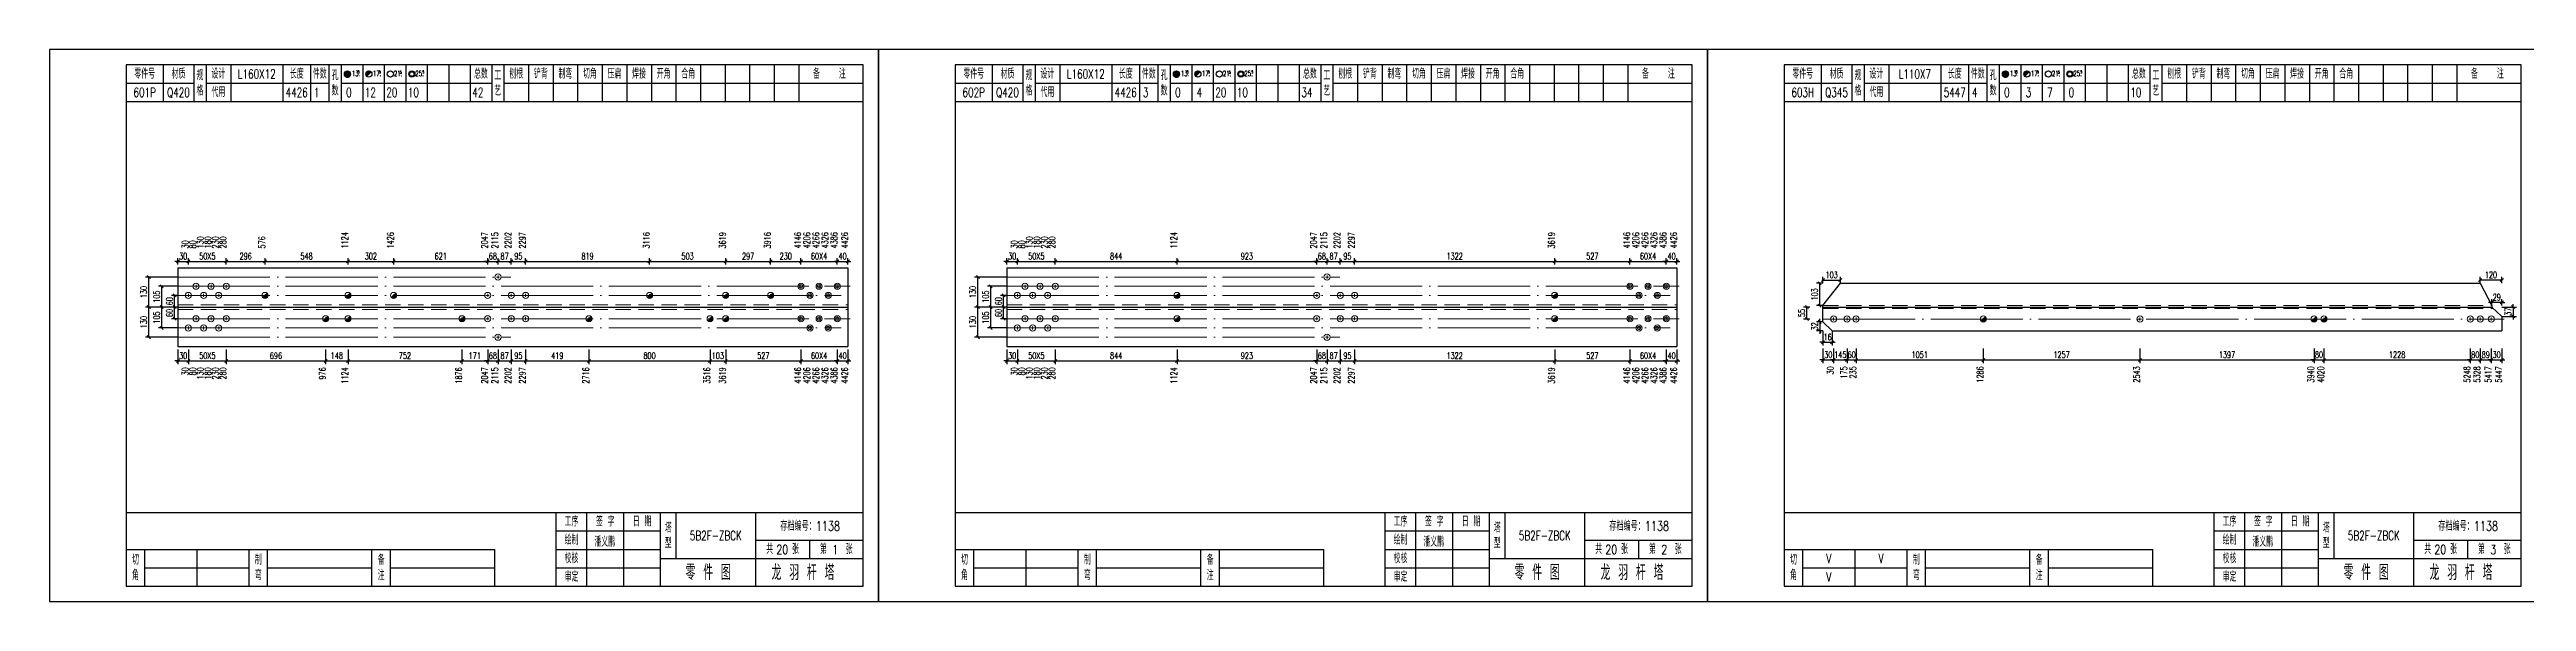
# Model space of a CAD drawing. Header units: millimetres. Extents: x 0 to 30240, y -10896 to -1348.
# Drawn here: x 0 to 807, y -4617 to -4437 of the extents above; entities that cross this region are included whole.
import ezdxf
from ezdxf.enums import TextEntityAlignment as Align

# ---------------------------------------------------------------- set-up
doc = ezdxf.new("R2010")
doc.units = ezdxf.units.MM
doc.header["$LTSCALE"] = 20
doc.header["$PDMODE"] = 1
doc.linetypes.add('DASHDOT2X', pattern=[1.75, 1.5, -0.125, 0, -0.125])
doc.linetypes.add('HIDDEN', pattern=[0.375, 0.25, -0.125])
for name, color, linetype, lineweight in [('1', 7, 'Continuous', 25), ('11', 3, 'Continuous', 13), ('2', 1, 'HIDDEN', 13), ('5', 1, 'Continuous', 13), ('7', 2, 'DASHDOT2X', 13)]:
    doc.layers.add(name, color=color, linetype=linetype, lineweight=lineweight)
doc.styles.get("Standard").update_dxf_attribs({"font": 'simplex', "width": 0.7, "bigfont": 'gbhzfs.shx'})
doc.styles.add('SYMBOL_TXT', font='txt.shx', dxfattribs={"width": 0.6})
doc.styles.add('TITLE_TXT', font='simplex.shx', dxfattribs={"width": 0.75, "height": 2.5, "bigfont": 'gbhzfs.shx'})
doc.dimstyles.get("Standard").update_dxf_attribs({"dimtxt": 2.1, "dimasz": 1, "dimexe": 1.05, "dimexo": 0, "dimgap": 0.63, "dimtad": 1, "dimzin": 0, "dimdsep": 46, "dimtxsty": 'standard', "dimblk": 'OBLIQUE', "dimblk1": 'OBLIQUE', "dimblk2": 'OBLIQUE', "dimcen": 0.09, "dimadec": 0, "dimazin": 0, "dimtfac": 1, "dimtdec": 1, "dimtix": 1, "dimtmove": 0, "dimatfit": 3, "dimfxl": 0, "dimtolj": 1, "dimtzin": 0, "dimarcsym": 0})
pattern_1 = [(0, (-3, 0), (0, 0.0125), [])]

# ---------------------------------------------------------------- blocks, each defined once
blk = doc.blocks.new('M12_HOLE')
h = blk.add_hatch()
h.set_pattern_fill('LINE', scale=0.1, style=0)
h.set_pattern_definition(pattern_1)
h.paths.add_polyline_path([(-5, 0, 1), (-1, 0, 1)])
at = {"color": 7}
blk.add_circle((-3, 0), 2, dxfattribs=at)
at = {"color": 7, "attachment_point": 1, "style": 'SYMBOL_TXT'}
for s, insert, char_height, width in [('13\\f??|b0|i0|c0|p54;.', (-0.1, 2.1), 3.5, 5.707), ('5', (3.7, 2.3), 1.8, 2.931)]:
    blk.add_mtext(s, dxfattribs=dict(at, insert=insert, char_height=char_height, width=width))
blk = doc.blocks.new('M16_HOLE')
h = blk.add_hatch()
h.set_pattern_fill('LINE', scale=0.1, style=0)
h.set_pattern_definition(pattern_1)
h.paths.add_polyline_path([(-1.6, 1.4, 0.668179), (-5, 0, 0.198912), (-4.4, -1.4)])
at = {"color": 7}
blk.add_circle((-3, 0), 2, dxfattribs=at)
at = {"color": 7, "attachment_point": 1, "style": 'SYMBOL_TXT'}
for s, insert, char_height, width in [('17.', (-0.4, 2.1), 3.5, 6.316), ('5', (3.6, 2.3), 1.8, 1.822)]:
    blk.add_mtext(s, dxfattribs=dict(at, insert=insert, char_height=char_height, width=width))
blk = doc.blocks.new('M20_HOLE')
at = {"color": 7}
blk.add_circle((-3, 0), 2, dxfattribs=at)
at = {"color": 7, "attachment_point": 1, "style": 'SYMBOL_TXT'}
for s, insert, char_height, width in [('21.', (-0.7, 2), 3.5, 6.074), ('5', (3.3, 2), 1.8, 1.458)]:
    blk.add_mtext(s, dxfattribs=dict(at, insert=insert, char_height=char_height, width=width))
blk = doc.blocks.new('M24_HOLE')
at = {"color": 7}
for radius in [2, 1.5]:
    blk.add_circle((-3, 0), radius, dxfattribs=at)
at = {"color": 7, "attachment_point": 1, "style": 'SYMBOL_TXT'}
for s, insert, char_height, width in [('25.', (-0.7, 2.1), 3.5, 2.429), ('5', (3.9, 2.3), 1.8, 1.944)]:
    blk.add_mtext(s, dxfattribs=dict(at, insert=insert, char_height=char_height, width=width))
blk = doc.blocks.new('JgCard')
for p, q in [((270, 180), (0, 180)), ((0, 180), (0, 0)), ((270, 0), (270, 180)), ((265, 175), (25, 175)), ((25, 175), (25, 5)), ((37, 175), (37, 163)), ((47, 175), (47, 163)), ((51, 175), (51, 163)), ((59, 175), (59, 163)), ((76, 175), (76, 163)), ((85, 175), (85, 163)), ((91, 175), (91, 163)), ((95, 175), (95, 163)), ((102, 175), (102, 163)), ((109, 175), (109, 163)), ((116, 175), (116, 163)), ((123, 175), (123, 163)), ((130, 175), (130, 163)), ((137, 175), (137, 163)), ((144, 175), (144, 163)), ((148, 175), (148, 163)), ((156, 175), (156, 163)), ((164, 175), (164, 163)), ((172, 175), (172, 163)), ((180, 175), (180, 163)), ((188, 175), (188, 163)), ((196, 175), (196, 163)), ((204, 175), (204, 163)), ((212, 175), (212, 163)), ((220, 175), (220, 163)), ((228, 175), (228, 163)), ((236, 175), (236, 163)), ((244, 175), (244, 163)), ((265, 5), (265, 175)), ((25, 169), (47, 169)), ((25, 163), (265, 163)), ((51, 169), (91, 169)), ((95, 169), (144, 169)), ((148, 169), (265, 169)), ((25, 29), (265, 29)), ((165, 5), (165, 29)), ((175, 5), (175, 29)), ((187, 5), (187, 29)), ((199, 5), (199, 29)), ((204, 29), (204, 14)), ((230, 5), (230, 29)), ((25, 17), (145, 17)), ((31, 5), (31, 17)), ((48, 17), (48, 5)), ((65, 5), (65, 17)), ((71, 5), (71, 17)), ((105, 5), (105, 17)), ((111, 5), (111, 17)), ((145, 5), (145, 17)), ((165, 23), (199, 23)), ((165, 17), (199, 17)), ((230, 20), (265, 20)), ((247.5, 20), (247.5, 14)), ((31, 11), (65, 11)), ((71, 11), (105, 11)), ((111, 11), (145, 11)), ((165, 11), (199, 11)), ((199, 14), (265, 14)), ((0, 0), (270, 0)), ((25, 5), (265, 5))]:
    blk.add_line(p, q)
blk.add_lwpolyline([(96.03, 171.99, -1), (98.03, 171.99, -1)], format="xyb", close=True)
blk.add_point((145, 96))
at = {"xscale": 0.5, "yscale": 0.5, "zscale": 0.5}
for name, p in [('M12_HOLE', (98.53, 171.99)), ('M16_HOLE', (105.5, 172)), ('M20_HOLE', (112.5, 172)), ('M24_HOLE', (119.5, 172))]:
    blk.add_blockref(name, p, dxfattribs=at)
at = {"style": 'TITLE_TXT', "width": 0.75}
for s, height, p in [('存档编号：1138', 3.076, (238.02, 23.07)), ('潘义鹏', 3, (177.45, 17.91)), ('龙 羽 杆 塔', 5, (235.17, 6.97))]:
    blk.add_text(s, height=height, dxfattribs=at).set_placement(p)
at = {"attachment_point": 5, "style": 'TITLE_TXT'}
for s, insert, char_height, width in [('零件号', (31, 172), 3, 15), ('材质', (42, 172), 3, 8), ('规格', (49, 169), 3, 4), ('设计', (55, 172), 3, 8), ('长度', (80.5, 172), 3, 8), ('件数', (88, 172), 3, 6), ('孔数', (93, 169), 3, 4), ('总数', (140.5, 172), 3, 7), ('工\\P艺', (146, 169), 3, 4), ('刨根', (152, 172), 3, 8), ('铲背', (160, 172), 3, 8), ('制弯', (168, 172), 3, 8), ('切角', (176, 172), 3, 8), ('压扁', (184, 172), 3, 8), ('焊接', (192, 172), 3, 8), ('开角', (200, 172), 3, 8), ('合角', (208, 172), 3, 8), ('备    注', (254, 172), 3, 22), ('代用', (55, 166), 3, 8), ('工序', (170, 26), 3, 10), ('签 字', (181, 26), 3, 12), ('日 期', (193, 26), 3, 12), ('塔\\P型', (201.5, 21.5), 3, 5), ('绘制', (170, 20), 3, 10), ('共    张', (238.75, 17), 3, 17.5), ('第    张', (256.25, 17), 3, 17.5), ('切\\P角', (28, 11), 3, 6), ('制\\P弯', (68, 11), 3, 6), ('备\\P注', (108, 11), 3, 6), ('校核', (170, 14), 3, 10), ('审定', (170, 8), 3, 10), ('零 件 图', (214.5, 9.5), 5, 31)]:
    blk.add_mtext(s, dxfattribs=dict(at, insert=insert, char_height=char_height, width=width))
blk = doc.blocks.new('M20')
for p, q in [((-0.5, 0), (0.5, 0)), ((0, -0.5), (0, 0.5))]:
    blk.add_line(p, q)
blk.add_circle((0, 0), 1)
blk = doc.blocks.new('M16')
for p, q in [((-0.71, -0.71), (0.71, 0.71)), ((-0.4, 0), (0.4, 0)), ((0, 0.4), (0, -0.4))]:
    blk.add_line(p, q)
blk.add_circle((0, 0), 1)
for radius in [0.8, 0.6, 0.4, 0.2]:
    blk.add_arc((0, 0), radius, 225, 45)
blk = doc.blocks.new('M24')
for p, q in [((-0.6, 0), (0.6, 0)), ((0, -0.6), (0, 0.6))]:
    blk.add_line(p, q)
for radius in [1, 0.6]:
    blk.add_circle((0, 0), radius)
blk = doc.blocks.new('_Oblique')
at = {"color": 0, "linetype": 'ByBlock', "lineweight": -2}
blk.add_line((-0.5, -0.5), (0.5, 0.5), dxfattribs=at)
blk = doc.blocks.new('*D2862')
at = {"layer": '11', "color": 0, "lineweight": -2}
for p, q in [((41.8, -4538.79), (40.8, -4538.79)), ((41.8, -4535.11), (41.8, -4539.84)), ((41.8, -4538.79), (45.24, -4538.79)), ((45.24, -4535.11), (45.24, -4539.84)), ((45.24, -4538.79), (46.24, -4538.79))]:
    blk.add_line(p, q, dxfattribs=at)
at = {"layer": 'Defpoints', "color": 0}
for p in [(41.8, -4535.11), (45.24, -4535.11), (45.24, -4538.79)]:
    blk.add_point(p, dxfattribs=at)
at = {"layer": '11', "color": 0, "lineweight": -2}
blk.add_blockref('_Oblique', (41.8, -4538.79), dxfattribs=at)
at = {"layer": '11', "color": 0, "lineweight": -2, "rotation": 180}
blk.add_blockref('_Oblique', (45.24, -4538.79), dxfattribs=at)
at = {"layer": '11', "color": 0, "insert": (43.52, -4537.11), "char_height": 2.1, "attachment_point": 5}
blk.add_mtext('\\A1;30', dxfattribs=at)
blk = doc.blocks.new('*D2868')
at = {"layer": '11', "color": 0, "lineweight": -2}
for p, q in [((142.71, -4538.79), (141.71, -4538.79)), ((142.71, -4535.11), (142.71, -4539.84)), ((142.71, -4538.79), (146.07, -4538.79)), ((146.07, -4535.11), (146.07, -4539.84)), ((146.07, -4538.79), (147.07, -4538.79))]:
    blk.add_line(p, q, dxfattribs=at)
at = {"layer": 'Defpoints', "color": 0}
for p in [(142.71, -4535.11), (146.07, -4535.11), (146.07, -4538.79)]:
    blk.add_point(p, dxfattribs=at)
at = {"layer": '11', "color": 0, "lineweight": -2}
blk.add_blockref('_Oblique', (142.71, -4538.79), dxfattribs=at)
at = {"layer": '11', "color": 0, "lineweight": -2, "rotation": 180}
blk.add_blockref('_Oblique', (146.07, -4538.79), dxfattribs=at)
at = {"layer": '11', "color": 0, "insert": (144.39, -4537.11), "char_height": 2.1, "attachment_point": 5}
blk.add_mtext('\\A1;68', dxfattribs=at)
blk = doc.blocks.new('*D2876')
at = {"layer": '11', "color": 0, "lineweight": -2}
for p, q in [((256.56, -4538.79), (255.56, -4538.79)), ((256.56, -4535.11), (256.56, -4539.84)), ((256.56, -4538.79), (260, -4538.79)), ((260, -4535.11), (260, -4539.84)), ((260, -4538.79), (261, -4538.79))]:
    blk.add_line(p, q, dxfattribs=at)
at = {"layer": 'Defpoints', "color": 0}
for p in [(256.56, -4535.11), (260, -4535.11), (260, -4538.79)]:
    blk.add_point(p, dxfattribs=at)
at = {"layer": '11', "color": 0, "lineweight": -2}
blk.add_blockref('_Oblique', (256.56, -4538.79), dxfattribs=at)
at = {"layer": '11', "color": 0, "lineweight": -2, "rotation": 180}
blk.add_blockref('_Oblique', (260, -4538.79), dxfattribs=at)
at = {"layer": '11', "color": 0, "insert": (258.28, -4537.11), "char_height": 2.1, "attachment_point": 5}
blk.add_mtext('\\A1;40', dxfattribs=at)
blk = doc.blocks.new('*D2877')
at = {"layer": '11', "color": 0, "lineweight": -2}
for p, q in [((41.8, -4506.34), (40.8, -4506.34)), ((41.8, -4507.39), (41.8, -4505.29)), ((41.8, -4506.34), (45.24, -4506.34)), ((45.24, -4507.39), (45.24, -4505.29)), ((45.24, -4506.34), (46.24, -4506.34))]:
    blk.add_line(p, q, dxfattribs=at)
at = {"layer": 'Defpoints', "color": 0}
for p in [(41.8, -4507.39), (45.24, -4506.34), (45.24, -4507.39)]:
    blk.add_point(p, dxfattribs=at)
at = {"layer": '11', "color": 0, "lineweight": -2}
blk.add_blockref('_Oblique', (41.8, -4506.34), dxfattribs=at)
at = {"layer": '11', "color": 0, "lineweight": -2, "rotation": 180}
blk.add_blockref('_Oblique', (45.24, -4506.34), dxfattribs=at)
at = {"layer": '11', "color": 0, "insert": (43.52, -4504.66), "char_height": 2.1, "attachment_point": 5}
blk.add_mtext('\\A1;30', dxfattribs=at)
blk = doc.blocks.new('*D2883')
at = {"layer": '11', "color": 0, "lineweight": -2}
for p, q in [((142.71, -4506.34), (141.71, -4506.34)), ((142.71, -4507.39), (142.71, -4505.29)), ((142.71, -4506.34), (146.07, -4506.34)), ((146.07, -4507.39), (146.07, -4505.29)), ((146.07, -4506.34), (147.07, -4506.34))]:
    blk.add_line(p, q, dxfattribs=at)
at = {"layer": 'Defpoints', "color": 0}
for p in [(142.71, -4507.39), (146.07, -4506.34), (146.07, -4507.39)]:
    blk.add_point(p, dxfattribs=at)
at = {"layer": '11', "color": 0, "lineweight": -2}
blk.add_blockref('_Oblique', (142.71, -4506.34), dxfattribs=at)
at = {"layer": '11', "color": 0, "lineweight": -2, "rotation": 180}
blk.add_blockref('_Oblique', (146.07, -4506.34), dxfattribs=at)
at = {"layer": '11', "color": 0, "insert": (144.39, -4504.66), "char_height": 2.1, "attachment_point": 5}
blk.add_mtext('\\A1;68', dxfattribs=at)
blk = doc.blocks.new('*D2891')
at = {"layer": '11', "color": 0, "lineweight": -2}
for p, q in [((256.56, -4506.34), (255.56, -4506.34)), ((256.56, -4507.39), (256.56, -4505.29)), ((256.56, -4506.34), (260, -4506.34)), ((260, -4507.39), (260, -4505.29)), ((260, -4506.34), (261, -4506.34))]:
    blk.add_line(p, q, dxfattribs=at)
at = {"layer": 'Defpoints', "color": 0}
for p in [(256.56, -4507.39), (260, -4506.34), (260, -4507.39)]:
    blk.add_point(p, dxfattribs=at)
at = {"layer": '11', "color": 0, "lineweight": -2}
blk.add_blockref('_Oblique', (256.56, -4506.34), dxfattribs=at)
at = {"layer": '11', "color": 0, "lineweight": -2, "rotation": 180}
blk.add_blockref('_Oblique', (260, -4506.34), dxfattribs=at)
at = {"layer": '11', "color": 0, "insert": (258.28, -4504.66), "char_height": 2.1, "attachment_point": 5}
blk.add_mtext('\\A1;40', dxfattribs=at)
blk = doc.blocks.new('*D2898')
at = {"layer": '11', "color": 0, "lineweight": -2}
for p, q in [((311.8, -4538.79), (310.8, -4538.79)), ((311.8, -4535.11), (311.8, -4539.84)), ((311.8, -4538.79), (315.24, -4538.79)), ((315.24, -4535.11), (315.24, -4539.84)), ((315.24, -4538.79), (316.24, -4538.79))]:
    blk.add_line(p, q, dxfattribs=at)
at = {"layer": 'Defpoints', "color": 0}
for p in [(311.8, -4535.11), (315.24, -4535.11), (315.24, -4538.79)]:
    blk.add_point(p, dxfattribs=at)
at = {"layer": '11', "color": 0, "lineweight": -2}
blk.add_blockref('_Oblique', (311.8, -4538.79), dxfattribs=at)
at = {"layer": '11', "color": 0, "lineweight": -2, "rotation": 180}
blk.add_blockref('_Oblique', (315.24, -4538.79), dxfattribs=at)
at = {"layer": '11', "color": 0, "insert": (313.52, -4537.11), "char_height": 2.1, "attachment_point": 5}
blk.add_mtext('\\A1;30', dxfattribs=at)
blk = doc.blocks.new('*D2902')
at = {"layer": '11', "color": 0, "lineweight": -2}
for p, q in [((412.71, -4538.79), (411.71, -4538.79)), ((412.71, -4535.11), (412.71, -4539.84)), ((412.71, -4538.79), (416.07, -4538.79)), ((416.07, -4535.11), (416.07, -4539.84)), ((416.07, -4538.79), (417.07, -4538.79))]:
    blk.add_line(p, q, dxfattribs=at)
at = {"layer": 'Defpoints', "color": 0}
for p in [(412.71, -4535.11), (416.07, -4535.11), (416.07, -4538.79)]:
    blk.add_point(p, dxfattribs=at)
at = {"layer": '11', "color": 0, "lineweight": -2}
blk.add_blockref('_Oblique', (412.71, -4538.79), dxfattribs=at)
at = {"layer": '11', "color": 0, "lineweight": -2, "rotation": 180}
blk.add_blockref('_Oblique', (416.07, -4538.79), dxfattribs=at)
at = {"layer": '11', "color": 0, "insert": (414.39, -4537.11), "char_height": 2.1, "attachment_point": 5}
blk.add_mtext('\\A1;68', dxfattribs=at)
blk = doc.blocks.new('*D2908')
at = {"layer": '11', "color": 0, "lineweight": -2}
for p, q in [((526.56, -4538.79), (525.56, -4538.79)), ((526.56, -4535.11), (526.56, -4539.84)), ((526.56, -4538.79), (530, -4538.79)), ((530, -4535.11), (530, -4539.84)), ((530, -4538.79), (531, -4538.79))]:
    blk.add_line(p, q, dxfattribs=at)
at = {"layer": 'Defpoints', "color": 0}
for p in [(526.56, -4535.11), (530, -4535.11), (530, -4538.79)]:
    blk.add_point(p, dxfattribs=at)
at = {"layer": '11', "color": 0, "lineweight": -2}
blk.add_blockref('_Oblique', (526.56, -4538.79), dxfattribs=at)
at = {"layer": '11', "color": 0, "lineweight": -2, "rotation": 180}
blk.add_blockref('_Oblique', (530, -4538.79), dxfattribs=at)
at = {"layer": '11', "color": 0, "insert": (528.28, -4537.11), "char_height": 2.1, "attachment_point": 5}
blk.add_mtext('\\A1;40', dxfattribs=at)
blk = doc.blocks.new('*D2909')
at = {"layer": '11', "color": 0, "lineweight": -2}
for p, q in [((311.8, -4506.34), (310.8, -4506.34)), ((311.8, -4507.39), (311.8, -4505.29)), ((311.8, -4506.34), (315.24, -4506.34)), ((315.24, -4507.39), (315.24, -4505.29)), ((315.24, -4506.34), (316.24, -4506.34))]:
    blk.add_line(p, q, dxfattribs=at)
at = {"layer": 'Defpoints', "color": 0}
for p in [(311.8, -4507.39), (315.24, -4506.34), (315.24, -4507.39)]:
    blk.add_point(p, dxfattribs=at)
at = {"layer": '11', "color": 0, "lineweight": -2}
blk.add_blockref('_Oblique', (311.8, -4506.34), dxfattribs=at)
at = {"layer": '11', "color": 0, "lineweight": -2, "rotation": 180}
blk.add_blockref('_Oblique', (315.24, -4506.34), dxfattribs=at)
at = {"layer": '11', "color": 0, "insert": (313.52, -4504.66), "char_height": 2.1, "attachment_point": 5}
blk.add_mtext('\\A1;30', dxfattribs=at)
blk = doc.blocks.new('*D2913')
at = {"layer": '11', "color": 0, "lineweight": -2}
for p, q in [((412.71, -4506.34), (411.71, -4506.34)), ((412.71, -4507.39), (412.71, -4505.29)), ((412.71, -4506.34), (416.07, -4506.34)), ((416.07, -4507.39), (416.07, -4505.29)), ((416.07, -4506.34), (417.07, -4506.34))]:
    blk.add_line(p, q, dxfattribs=at)
at = {"layer": 'Defpoints', "color": 0}
for p in [(412.71, -4507.39), (416.07, -4506.34), (416.07, -4507.39)]:
    blk.add_point(p, dxfattribs=at)
at = {"layer": '11', "color": 0, "lineweight": -2}
blk.add_blockref('_Oblique', (412.71, -4506.34), dxfattribs=at)
at = {"layer": '11', "color": 0, "lineweight": -2, "rotation": 180}
blk.add_blockref('_Oblique', (416.07, -4506.34), dxfattribs=at)
at = {"layer": '11', "color": 0, "insert": (414.39, -4504.66), "char_height": 2.1, "attachment_point": 5}
blk.add_mtext('\\A1;68', dxfattribs=at)
blk = doc.blocks.new('*D2919')
at = {"layer": '11', "color": 0, "lineweight": -2}
for p, q in [((526.56, -4506.34), (525.56, -4506.34)), ((526.56, -4507.39), (526.56, -4505.29)), ((526.56, -4506.34), (530, -4506.34)), ((530, -4507.39), (530, -4505.29)), ((530, -4506.34), (531, -4506.34))]:
    blk.add_line(p, q, dxfattribs=at)
at = {"layer": 'Defpoints', "color": 0}
for p in [(526.56, -4507.39), (530, -4506.34), (530, -4507.39)]:
    blk.add_point(p, dxfattribs=at)
at = {"layer": '11', "color": 0, "lineweight": -2}
blk.add_blockref('_Oblique', (526.56, -4506.34), dxfattribs=at)
at = {"layer": '11', "color": 0, "lineweight": -2, "rotation": 180}
blk.add_blockref('_Oblique', (530, -4506.34), dxfattribs=at)
at = {"layer": '11', "color": 0, "insert": (528.28, -4504.66), "char_height": 2.1, "attachment_point": 5}
blk.add_mtext('\\A1;40', dxfattribs=at)
blk = doc.blocks.new('*D2926')
at = {"layer": '11', "color": 0, "lineweight": -2}
for p, q in [((577.6, -4538.47), (576.6, -4538.47)), ((577.6, -4534.8), (577.6, -4539.52)), ((577.6, -4538.47), (581.04, -4538.47)), ((581.04, -4534.8), (581.04, -4539.52)), ((581.04, -4538.47), (582.04, -4538.47))]:
    blk.add_line(p, q, dxfattribs=at)
at = {"layer": 'Defpoints', "color": 0}
for p in [(577.6, -4534.8), (581.04, -4534.8), (581.04, -4538.47)]:
    blk.add_point(p, dxfattribs=at)
at = {"layer": '11', "color": 0, "lineweight": -2}
blk.add_blockref('_Oblique', (577.6, -4538.47), dxfattribs=at)
at = {"layer": '11', "color": 0, "lineweight": -2, "rotation": 180}
blk.add_blockref('_Oblique', (581.04, -4538.47), dxfattribs=at)
at = {"layer": '11', "color": 0, "insert": (579.32, -4536.79), "char_height": 2.1, "attachment_point": 5}
blk.add_mtext('\\A1;30', dxfattribs=at)
blk = doc.blocks.new('*D2927')
at = {"layer": '11', "color": 0, "lineweight": -2}
for p, q in [((581.04, -4538.47), (580.04, -4538.47)), ((581.04, -4534.8), (581.04, -4539.52)), ((581.04, -4538.47), (585.45, -4538.47)), ((585.45, -4534.8), (585.45, -4539.52)), ((585.45, -4538.47), (586.45, -4538.47))]:
    blk.add_line(p, q, dxfattribs=at)
at = {"layer": 'Defpoints', "color": 0}
for p in [(581.04, -4534.8), (585.45, -4534.8), (585.45, -4538.47)]:
    blk.add_point(p, dxfattribs=at)
at = {"layer": '11', "color": 0, "lineweight": -2}
blk.add_blockref('_Oblique', (581.04, -4538.47), dxfattribs=at)
at = {"layer": '11', "color": 0, "lineweight": -2, "rotation": 180}
blk.add_blockref('_Oblique', (585.45, -4538.47), dxfattribs=at)
at = {"layer": '11', "color": 0, "insert": (583.25, -4536.79), "char_height": 2.1, "attachment_point": 5}
blk.add_mtext('\\A1;145', dxfattribs=at)
blk = doc.blocks.new('*D2928')
at = {"layer": '11', "color": 0, "lineweight": -2}
for p, q in [((585.45, -4538.47), (584.45, -4538.47)), ((585.45, -4534.8), (585.45, -4539.52)), ((585.45, -4538.47), (588.39, -4538.47)), ((588.39, -4534.8), (588.39, -4539.52)), ((588.39, -4538.47), (589.39, -4538.47))]:
    blk.add_line(p, q, dxfattribs=at)
at = {"layer": 'Defpoints', "color": 0}
for p in [(585.45, -4534.8), (588.39, -4534.8), (588.39, -4538.47)]:
    blk.add_point(p, dxfattribs=at)
at = {"layer": '11', "color": 0, "lineweight": -2}
blk.add_blockref('_Oblique', (585.45, -4538.47), dxfattribs=at)
at = {"layer": '11', "color": 0, "lineweight": -2, "rotation": 180}
blk.add_blockref('_Oblique', (588.39, -4538.47), dxfattribs=at)
at = {"layer": '11', "color": 0, "insert": (586.92, -4536.79), "char_height": 2.1, "attachment_point": 5}
blk.add_mtext('\\A1;60', dxfattribs=at)
blk = doc.blocks.new('*D2932')
at = {"layer": '11', "color": 0, "lineweight": -2}
for p, q in [((737.52, -4538.47), (736.52, -4538.47)), ((737.52, -4534.8), (737.52, -4539.52)), ((737.52, -4538.47), (740.77, -4538.47)), ((740.77, -4534.8), (740.77, -4539.52)), ((740.77, -4538.47), (741.77, -4538.47))]:
    blk.add_line(p, q, dxfattribs=at)
at = {"layer": 'Defpoints', "color": 0}
for p in [(737.52, -4534.8), (740.77, -4534.8), (740.77, -4538.47)]:
    blk.add_point(p, dxfattribs=at)
at = {"layer": '11', "color": 0, "lineweight": -2}
blk.add_blockref('_Oblique', (737.52, -4538.47), dxfattribs=at)
at = {"layer": '11', "color": 0, "lineweight": -2, "rotation": 180}
blk.add_blockref('_Oblique', (740.77, -4538.47), dxfattribs=at)
at = {"layer": '11', "color": 0, "insert": (739.15, -4536.79), "char_height": 2.1, "attachment_point": 5}
blk.add_mtext('\\A1;80', dxfattribs=at)
blk = doc.blocks.new('*D2934')
at = {"layer": '11', "color": 0, "lineweight": -2}
for p, q in [((788.4, -4538.47), (787.4, -4538.47)), ((788.4, -4534.8), (788.4, -4539.52)), ((788.4, -4538.47), (791.65, -4538.47)), ((791.65, -4534.8), (791.65, -4539.52)), ((791.65, -4538.47), (792.65, -4538.47))]:
    blk.add_line(p, q, dxfattribs=at)
at = {"layer": 'Defpoints', "color": 0}
for p in [(788.4, -4534.8), (791.65, -4534.8), (791.65, -4538.47)]:
    blk.add_point(p, dxfattribs=at)
at = {"layer": '11', "color": 0, "lineweight": -2}
blk.add_blockref('_Oblique', (788.4, -4538.47), dxfattribs=at)
at = {"layer": '11', "color": 0, "lineweight": -2, "rotation": 180}
blk.add_blockref('_Oblique', (791.65, -4538.47), dxfattribs=at)
at = {"layer": '11', "color": 0, "insert": (790.02, -4536.79), "char_height": 2.1, "attachment_point": 5}
blk.add_mtext('\\A1;80', dxfattribs=at)
blk = doc.blocks.new('*D2936')
at = {"layer": '11', "color": 0, "lineweight": -2}
for p, q in [((795.26, -4538.47), (794.26, -4538.47)), ((795.26, -4534.8), (795.26, -4539.52)), ((795.26, -4538.47), (798.7, -4538.47)), ((798.7, -4534.8), (798.7, -4539.52)), ((798.7, -4538.47), (799.7, -4538.47))]:
    blk.add_line(p, q, dxfattribs=at)
at = {"layer": 'Defpoints', "color": 0}
for p in [(795.26, -4534.8), (798.7, -4534.8), (798.7, -4538.47)]:
    blk.add_point(p, dxfattribs=at)
at = {"layer": '11', "color": 0, "lineweight": -2}
blk.add_blockref('_Oblique', (795.26, -4538.47), dxfattribs=at)
at = {"layer": '11', "color": 0, "lineweight": -2, "rotation": 180}
blk.add_blockref('_Oblique', (798.7, -4538.47), dxfattribs=at)
at = {"layer": '11', "color": 0, "insert": (796.98, -4536.79), "char_height": 2.1, "attachment_point": 5}
blk.add_mtext('\\A1;30', dxfattribs=at)
blk = doc.blocks.new('*D2937')
at = {"layer": '11', "color": 0, "lineweight": -2}
for p, q in [((576.55, -4526.06), (576.55, -4525.06)), ((577.6, -4526.06), (575.5, -4526.06)), ((577.6, -4529.02), (575.5, -4529.02)), ((576.55, -4526.06), (576.55, -4529.02)), ((576.55, -4529.02), (576.55, -4530.02))]:
    blk.add_line(p, q, dxfattribs=at)
at = {"layer": 'Defpoints', "color": 0}
for p in [(576.55, -4529.02), (577.6, -4526.06), (577.6, -4529.02)]:
    blk.add_point(p, dxfattribs=at)
at = {"layer": '11', "color": 0, "lineweight": -2}
for p, rotation in [((576.55, -4526.06), 270), ((576.55, -4529.02), 90)]:
    blk.add_blockref('_Oblique', p, dxfattribs=dict(at, rotation=rotation))
at = {"layer": '11', "color": 0, "insert": (574.87, -4527.54), "char_height": 2.1, "attachment_point": 5, "rotation": 90}
blk.add_mtext('\\A1;32', dxfattribs=at)
blk = doc.blocks.new('*D2938')
at = {"layer": '11', "color": 0, "lineweight": -2}
for p, q in [((577.6, -4532.7), (576.6, -4532.7)), ((577.6, -4529.02), (577.6, -4533.75)), ((577.6, -4532.7), (580.58, -4532.7)), ((580.58, -4529.02), (580.58, -4533.75)), ((580.58, -4532.7), (581.58, -4532.7))]:
    blk.add_line(p, q, dxfattribs=at)
at = {"layer": 'Defpoints', "color": 0}
for p in [(577.6, -4529.02), (580.58, -4529.02), (580.58, -4532.7)]:
    blk.add_point(p, dxfattribs=at)
at = {"layer": '11', "color": 0, "lineweight": -2}
blk.add_blockref('_Oblique', (577.6, -4532.7), dxfattribs=at)
at = {"layer": '11', "color": 0, "lineweight": -2, "rotation": 180}
blk.add_blockref('_Oblique', (580.58, -4532.7), dxfattribs=at)
at = {"layer": '11', "color": 0, "insert": (579.09, -4531.02), "char_height": 2.1, "attachment_point": 5}
blk.add_mtext('\\A1;16', dxfattribs=at)
blk = doc.blocks.new('*D2941')
at = {"layer": '11', "color": 0, "lineweight": -2}
for p, q in [((791.61, -4513.48), (791.61, -4511.38)), ((798.7, -4512.43), (791.61, -4512.43)), ((798.7, -4513.48), (798.7, -4511.38))]:
    blk.add_line(p, q, dxfattribs=at)
at = {"layer": 'Defpoints', "color": 0}
for p in [(791.61, -4512.43), (791.61, -4513.48), (798.7, -4513.48)]:
    blk.add_point(p, dxfattribs=at)
at = {"layer": '11', "color": 0, "lineweight": -2, "rotation": 180}
blk.add_blockref('_Oblique', (791.61, -4512.43), dxfattribs=at)
at = {"layer": '11', "color": 0, "lineweight": -2}
blk.add_blockref('_Oblique', (798.7, -4512.43), dxfattribs=at)
at = {"layer": '11', "color": 0, "insert": (795.16, -4510.75), "char_height": 2.1, "attachment_point": 5}
blk.add_mtext('\\A1;120', dxfattribs=at)
blk = doc.blocks.new('*D2942')
at = {"layer": '11', "color": 0, "lineweight": -2}
for p, q in [((795.39, -4519.71), (794.39, -4519.71)), ((795.39, -4520.76), (795.39, -4518.66)), ((798.7, -4519.71), (795.39, -4519.71)), ((798.7, -4520.76), (798.7, -4518.66)), ((798.7, -4519.71), (799.7, -4519.71))]:
    blk.add_line(p, q, dxfattribs=at)
at = {"layer": 'Defpoints', "color": 0}
for p in [(795.39, -4519.71), (795.39, -4520.76), (798.7, -4520.76)]:
    blk.add_point(p, dxfattribs=at)
at = {"layer": '11', "color": 0, "lineweight": -2}
blk.add_blockref('_Oblique', (795.39, -4519.71), dxfattribs=at)
at = {"layer": '11', "color": 0, "lineweight": -2, "rotation": 180}
blk.add_blockref('_Oblique', (798.7, -4519.71), dxfattribs=at)
at = {"layer": '11', "color": 0, "insert": (797.05, -4518.03), "char_height": 2.1, "attachment_point": 5}
blk.add_mtext('\\A1;29', dxfattribs=at)
blk = doc.blocks.new('*D2943')
at = {"layer": '11', "color": 0, "lineweight": -2}
for p, q in [((798.7, -4521.25), (803.42, -4521.25)), ((798.7, -4524.29), (803.42, -4524.29)), ((802.38, -4521.25), (802.38, -4520.25)), ((802.38, -4521.25), (802.38, -4524.29)), ((802.38, -4524.29), (802.38, -4525.29))]:
    blk.add_line(p, q, dxfattribs=at)
at = {"layer": 'Defpoints', "color": 0}
for p in [(798.7, -4521.25), (798.7, -4524.29), (802.38, -4524.29)]:
    blk.add_point(p, dxfattribs=at)
at = {"layer": '11', "color": 0, "lineweight": -2}
for p, rotation in [((802.38, -4521.25), 270), ((802.38, -4524.29), 90)]:
    blk.add_blockref('_Oblique', p, dxfattribs=dict(at, rotation=rotation))
at = {"layer": '11', "color": 0, "insert": (800.7, -4522.77), "char_height": 2.1, "attachment_point": 5, "rotation": 90}
blk.add_mtext('\\A1;37', dxfattribs=at)

msp = doc.modelspace()

# ---------------------------------------------------------------- linework, layer by layer
at = {"layer": '1'}
for p, q in [((41.8, -4508.442), (41.8, -4534.062)), ((41.8, -4508.442), (260, -4508.442)), ((260, -4508.442), (260, -4534.062)), ((311.8, -4508.442), (311.8, -4534.062)), ((311.8, -4508.442), (530, -4508.442)), ((530, -4508.442), (530, -4534.062)), ((577.6, -4520.758), (583.26, -4513.482)), ((583.26, -4513.482), (791.613, -4513.482)), ((791.613, -4513.482), (795.391, -4520.758)), ((41.8, -4521.252), (260, -4521.252)), ((311.8, -4521.252), (530, -4521.252)), ((577.6, -4521.252), (577.6, -4520.758)), ((577.6, -4526.055), (577.6, -4521.252)), ((577.6, -4521.252), (795.391, -4521.252)), ((795.391, -4520.758), (795.391, -4521.252)), ((795.391, -4521.252), (798.7, -4524.289)), ((798.7, -4524.289), (798.7, -4529.022)), ((580.581, -4529.022), (577.6, -4526.055)), ((580.581, -4529.022), (798.7, -4529.022)), ((41.8, -4534.062), (260, -4534.062)), ((311.8, -4534.062), (530, -4534.062))]:
    msp.add_line(p, q, dxfattribs=at)
at = {"layer": '2'}
for p, q in [((41.8, -4520.49), (260, -4520.49)), ((41.8, -4522.014), (260, -4522.014)), ((311.8, -4520.49), (530, -4520.49)), ((311.8, -4522.014), (530, -4522.014)), ((577.6, -4520.758), (795.391, -4520.758)), ((577.6, -4521.747), (795.93, -4521.747))]:
    msp.add_line(p, q, dxfattribs=at)
at = {"layer": '7'}
for p, q in [((41.8, -4511.442), (150.265, -4511.442)), ((41.8, -4514.442), (260.76, -4514.442)), ((41.8, -4517.442), (257.802, -4517.442)), ((311.8, -4511.442), (420.265, -4511.442)), ((311.8, -4514.442), (530.76, -4514.442)), ((311.8, -4517.442), (527.802, -4517.442)), ((41.8, -4525.062), (260.76, -4525.062)), ((311.8, -4525.062), (530.76, -4525.062)), ((577.6, -4525.137), (799.46, -4525.137)), ((41.8, -4528.062), (257.802, -4528.062)), ((41.8, -4531.062), (150.265, -4531.062)), ((311.8, -4528.062), (527.802, -4528.062)), ((311.8, -4531.062), (420.265, -4531.062))]:
    msp.add_line(p, q, dxfattribs=at)

# ---------------------------------------------------------------- block references
at = {"layer": '1'}
for p in [(0, -4617.252), (270, -4617.252), (540, -4617.252)]:
    msp.add_blockref('JgCard', p, dxfattribs=at)
at = {"layer": '5'}
for name, p in [('M20', (45.24, -4517.442)), ('M20', (47.705, -4514.442)), ('M20', (50.17, -4517.442)), ('M20', (52.635, -4514.442)), ('M20', (55.1, -4517.442)), ('M20', (57.565, -4514.442)), ('M16', (70.196, -4517.442)), ('M16', (97.211, -4517.442)), ('M16', (112.099, -4517.442)), ('M20', (142.713, -4517.442)), ('M20', (146.065, -4511.442)), ('M20', (150.354, -4517.442)), ('M20', (155.038, -4517.442)), ('M16', (195.413, -4517.442)), ('M16', (220.21, -4517.442)), ('M16', (234.851, -4517.442)), ('M24', (244.728, -4514.442)), ('M24', (247.686, -4517.442)), ('M24', (250.644, -4514.442)), ('M24', (253.602, -4517.442)), ('M24', (256.56, -4514.442)), ('M20', (315.24, -4517.442)), ('M20', (317.705, -4514.442)), ('M20', (320.17, -4517.442)), ('M20', (322.635, -4514.442)), ('M20', (325.1, -4517.442)), ('M20', (327.565, -4514.442)), ('M16', (367.211, -4517.442)), ('M20', (412.713, -4517.442)), ('M20', (416.065, -4511.442)), ('M20', (420.354, -4517.442)), ('M20', (425.038, -4517.442)), ('M16', (490.21, -4517.442)), ('M24', (514.728, -4514.442)), ('M24', (517.686, -4517.442)), ('M24', (520.644, -4514.442)), ('M24', (523.602, -4517.442)), ('M24', (526.56, -4514.442)), ('M20', (47.705, -4525.062)), ('M20', (52.635, -4525.062)), ('M20', (57.565, -4525.062)), ('M16', (89.915, -4525.062)), ('M16', (97.211, -4525.062)), ('M16', (134.283, -4525.062)), ('M20', (142.713, -4525.062)), ('M20', (150.354, -4525.062)), ('M20', (155.038, -4525.062)), ('M16', (175.693, -4525.062)), ('M16', (215.132, -4525.062)), ('M16', (220.21, -4525.062)), ('M24', (244.728, -4525.062)), ('M24', (250.644, -4525.062)), ('M24', (256.56, -4525.062)), ('M20', (317.705, -4525.062)), ('M20', (322.635, -4525.062)), ('M20', (327.565, -4525.062)), ('M16', (367.211, -4525.062)), ('M20', (412.713, -4525.062)), ('M20', (420.354, -4525.062)), ('M20', (425.038, -4525.062)), ('M16', (490.21, -4525.062)), ('M24', (514.728, -4525.062)), ('M24', (520.644, -4525.062)), ('M24', (526.56, -4525.062)), ('M20', (581.04, -4525.137)), ('M20', (585.45, -4525.137)), ('M20', (588.39, -4525.137)), ('M16', (629.799, -4525.137)), ('M20', (680.82, -4525.137)), ('M16', (737.525, -4525.137)), ('M16', (740.772, -4525.137)), ('M20', (788.4, -4525.137)), ('M20', (791.647, -4525.137)), ('M20', (795.26, -4525.137)), ('M20', (45.24, -4528.062)), ('M20', (50.17, -4528.062)), ('M20', (55.1, -4528.062)), ('M20', (146.065, -4531.062)), ('M24', (247.686, -4528.062)), ('M24', (253.602, -4528.062)), ('M20', (315.24, -4528.062)), ('M20', (320.17, -4528.062)), ('M20', (325.1, -4528.062)), ('M20', (416.065, -4531.062)), ('M24', (517.686, -4528.062)), ('M24', (523.602, -4528.062))]:
    msp.add_blockref(name, p, dxfattribs=at)

# ---------------------------------------------------------------- texts
at = {"style": 'TITLE_TXT', "width": 0.75}
for s, p in [('20', (236.702, -4601.79)), ('1', (254.929, -4601.835)), ('20', (506.702, -4601.79)), ('2', (524.929, -4601.835)), ('20', (776.702, -4601.79)), ('3', (794.929, -4601.835))]:
    msp.add_text(s, height=3, dxfattribs=at).set_placement(p)
at = {"layer": '1', "width": 0.7}
for s, p in [('L160X12', (67.5, -4445.252)), ('L160X12', (337.5, -4445.252)), ('L110X7', (607.5, -4445.252)), ('601P', (31, -4451.252)), ('Q420', (42, -4451.252)), ('4426', (80.5, -4451.252)), ('1', (87, -4451.252)), ('0', (97.5, -4451.252)), ('12', (104.5, -4451.252)), ('20', (111.5, -4451.252)), ('10', (118.5, -4451.252)), ('42', (139.5, -4451.252)), ('602P', (301, -4451.252)), ('Q420', (312, -4451.252)), ('4426', (350.5, -4451.252)), ('3', (357, -4451.252)), ('0', (367.5, -4451.252)), ('4', (374.5, -4451.252)), ('20', (381.5, -4451.252)), ('10', (388.5, -4451.252)), ('34', (409.5, -4451.252)), ('603H', (571, -4451.252)), ('Q345', (582, -4451.252)), ('5447', (620.5, -4451.252)), ('4', (627, -4451.252)), ('0', (637.5, -4451.252)), ('3', (644.5, -4451.252)), ('7', (651.5, -4451.252)), ('0', (658.5, -4451.252)), ('10', (679.5, -4451.252)), ('V', (579.5, -4603.252)), ('V', (596.5, -4603.252)), ('V', (579.5, -4609.252))]:
    msp.add_text(s, height=3, dxfattribs=at).set_placement(p, align=Align.MIDDLE_CENTER)
for s, p in [('30', (45.24, -4502.142)), ('80', (47.705, -4502.142)), ('130', (50.17, -4502.142)), ('180', (52.635, -4502.142)), ('230', (55.1, -4502.142)), ('280', (57.565, -4502.142)), ('576', (70.203, -4502.142)), ('1124', (97.227, -4502.142)), ('1426', (112.106, -4502.142)), ('2047', (142.736, -4502.142)), ('2115', (146.075, -4502.142)), ('2202', (150.377, -4502.142)), ('2297', (155.06, -4502.142)), ('3116', (195.42, -4502.142)), ('3619', (220.224, -4502.142)), ('3916', (234.857, -4502.142)), ('4146', (244.735, -4502.142)), ('4206', (247.693, -4502.142)), ('4266', (250.651, -4502.142)), ('4326', (253.609, -4502.142)), ('4386', (256.572, -4502.142)), ('4426', (260, -4502.142)), ('30', (315.24, -4502.142)), ('80', (317.705, -4502.142)), ('130', (320.17, -4502.142)), ('180', (322.635, -4502.142)), ('230', (325.1, -4502.142)), ('280', (327.565, -4502.142)), ('1124', (367.227, -4502.142)), ('2047', (412.736, -4502.142)), ('2115', (416.075, -4502.142)), ('2202', (420.377, -4502.142)), ('2297', (425.06, -4502.142)), ('3619', (490.224, -4502.142)), ('4146', (514.735, -4502.142)), ('4206', (517.693, -4502.142)), ('4266', (520.651, -4502.142)), ('4326', (523.609, -4502.142)), ('4386', (526.572, -4502.142)), ('4426', (530, -4502.142))]:
    msp.add_text(s, height=2.1, rotation=90, dxfattribs=at).set_placement(p)
for s, p in [('30', (45.24, -4540.887)), ('80', (47.705, -4540.887)), ('130', (50.17, -4540.887)), ('180', (52.635, -4540.887)), ('230', (55.1, -4540.887)), ('280', (57.565, -4540.887)), ('976', (89.922, -4540.887)), ('1124', (97.222, -4540.887)), ('1876', (134.29, -4540.887)), ('2047', (142.736, -4540.887)), ('2115', (146.073, -4540.887)), ('2202', (150.377, -4540.887)), ('2297', (155.06, -4540.887)), ('2716', (175.7, -4540.887)), ('3516', (215.139, -4540.887)), ('3619', (220.213, -4540.887)), ('4146', (244.735, -4540.887)), ('4206', (247.693, -4540.887)), ('4266', (250.651, -4540.887)), ('4326', (253.609, -4540.887)), ('4386', (256.572, -4540.887)), ('4426', (260, -4540.887)), ('30', (315.24, -4540.887)), ('80', (317.705, -4540.887)), ('130', (320.17, -4540.887)), ('180', (322.635, -4540.887)), ('230', (325.1, -4540.887)), ('280', (327.565, -4540.887)), ('1124', (367.222, -4540.887)), ('2047', (412.736, -4540.887)), ('2115', (416.075, -4540.887)), ('2202', (420.377, -4540.887)), ('2297', (425.06, -4540.887)), ('3619', (490.213, -4540.887)), ('4146', (514.735, -4540.887)), ('4206', (517.693, -4540.887)), ('4266', (520.651, -4540.887)), ('4326', (523.609, -4540.887)), ('4386', (526.572, -4540.887)), ('4426', (530, -4540.887)), ('30', (581.04, -4540.572)), ('175', (585.45, -4540.572)), ('235', (588.39, -4540.572)), ('1286', (629.817, -4540.572)), ('2543', (680.816, -4540.572)), ('3940', (737.526, -4540.572)), ('4020', (740.773, -4540.572)), ('5248', (788.423, -4540.572)), ('5328', (791.671, -4540.572)), ('5417', (795.277, -4540.572)), ('5447', (798.7, -4540.572))]:
    msp.add_text(s, height=2.1, rotation=90, dxfattribs=at).set_placement(p, align=Align.RIGHT)
at = {"layer": '1', "char_height": 3, "width": 26, "attachment_point": 5}
for insert in [(217, -4595.752), (487, -4595.752), (757, -4595.752)]:
    msp.add_mtext('5B2F-ZBCK', dxfattribs=dict(at, insert=insert))

# ---------------------------------------------------------------- dimensions: what is measured, and where the dimension line sits
at = {"layer": '1'}
for base, p1, p2, text in [((32.35, -4511.442), (41.75, -4521.252), (41.75, -4511.442), '130'), ((36.55, -4514.442), (41.75, -4521.252), (41.75, -4514.442), '105'), ((40.75, -4517.442), (41.75, -4521.252), (41.75, -4517.442), '60'), ((302.35, -4511.442), (311.75, -4521.252), (311.75, -4511.442), '130'), ((306.55, -4514.442), (311.75, -4521.252), (311.75, -4514.442), '105'), ((310.75, -4517.442), (311.75, -4521.252), (311.75, -4517.442), '60'), ((32.35, -4521.252), (41.75, -4531.062), (41.75, -4521.252), '130'), ((36.55, -4521.252), (41.75, -4528.062), (41.75, -4521.252), '105'), ((40.75, -4521.252), (41.75, -4525.062), (41.75, -4521.252), '60'), ((302.35, -4521.252), (311.75, -4531.062), (311.75, -4521.252), '130'), ((306.55, -4521.252), (311.75, -4528.062), (311.75, -4521.252), '105'), ((310.75, -4521.252), (311.75, -4525.062), (311.75, -4521.252), '60'), ((572.35, -4521.252), (573.35, -4525.137), (573.35, -4521.252), '55')]:
    msp.add_linear_dim(base=base, p1=p1, p2=p2, angle=90, text=text, dimstyle='standard', dxfattribs=at).render()
at = {"layer": '11'}
for base, p1, p2, text, picture, middle in [((45.24, -4506.342), (41.8, -4507.392), (45.24, -4507.392), '30', '*D2877', (43.52, -4504.662)), ((146.065, -4506.342), (142.713, -4507.392), (146.065, -4507.392), '68', '*D2883', (144.389, -4504.662)), ((260, -4506.342), (256.56, -4507.392), (260, -4507.392), '40', '*D2891', (258.28, -4504.662)), ((315.24, -4506.342), (311.8, -4507.392), (315.24, -4507.392), '30', '*D2909', (313.52, -4504.662)), ((416.065, -4506.342), (412.713, -4507.392), (416.065, -4507.392), '68', '*D2913', (414.389, -4504.662)), ((530, -4506.342), (526.56, -4507.392), (530, -4507.392), '40', '*D2919', (528.28, -4504.662)), ((791.613, -4512.432), (798.7, -4513.482), (791.613, -4513.482), '120', '*D2941', (795.156, -4510.752)), ((795.391, -4519.708), (798.7, -4520.758), (795.391, -4520.758), '29', '*D2942', (797.045, -4518.028)), ((580.581, -4532.697), (577.6, -4529.022), (580.581, -4529.022), '16', '*D2938', (579.091, -4531.017)), ((45.24, -4538.787), (41.8, -4535.112), (45.24, -4535.112), '30', '*D2862', (43.52, -4537.107)), ((146.065, -4538.787), (142.713, -4535.112), (146.065, -4535.112), '68', '*D2868', (144.389, -4537.107)), ((260, -4538.787), (256.56, -4535.112), (260, -4535.112), '40', '*D2876', (258.28, -4537.107)), ((315.24, -4538.787), (311.8, -4535.112), (315.24, -4535.112), '30', '*D2898', (313.52, -4537.107)), ((416.065, -4538.787), (412.713, -4535.112), (416.065, -4535.112), '68', '*D2902', (414.389, -4537.107)), ((530, -4538.787), (526.56, -4535.112), (530, -4535.112), '40', '*D2908', (528.28, -4537.107)), ((581.04, -4538.472), (577.6, -4534.797), (581.04, -4534.797), '30', '*D2926', (579.32, -4536.792)), ((585.45, -4538.472), (581.04, -4534.797), (585.45, -4534.797), '145', '*D2927', (583.245, -4536.792)), ((588.39, -4538.472), (585.45, -4534.797), (588.39, -4534.797), '60', '*D2928', (586.92, -4536.792)), ((740.772, -4538.472), (737.525, -4534.797), (740.772, -4534.797), '80', '*D2932', (739.148, -4536.792)), ((791.647, -4538.472), (788.4, -4534.797), (791.647, -4534.797), '80', '*D2934', (790.024, -4536.792)), ((798.7, -4538.472), (795.26, -4534.797), (798.7, -4534.797), '30', '*D2936', (796.98, -4536.792))]:
    dim = msp.add_linear_dim(base=base, p1=p1, p2=p2, text=text, dimstyle='standard', dxfattribs=at)
    dim.commit()
    dim.dimension.update_dxf_attribs({"geometry": picture, "text_midpoint": middle})
for base, p1, p2, text in [((57.565, -4506.342), (45.24, -4507.392), (57.565, -4507.392), '50X5'), ((70.196, -4506.342), (57.565, -4507.392), (70.196, -4507.392), '296'), ((97.211, -4506.342), (70.196, -4507.392), (97.211, -4507.392), '548'), ((112.099, -4506.342), (97.211, -4507.392), (112.099, -4507.392), '302'), ((142.713, -4506.342), (112.099, -4507.392), (142.713, -4507.392), '621'), ((150.354, -4506.342), (146.065, -4507.392), (150.354, -4507.392), '87'), ((155.038, -4506.342), (150.354, -4507.392), (155.038, -4507.392), '95'), ((195.413, -4506.342), (155.038, -4507.392), (195.413, -4507.392), '819'), ((220.21, -4506.342), (195.413, -4507.392), (220.21, -4507.392), '503'), ((234.851, -4506.342), (220.21, -4507.392), (234.851, -4507.392), '297'), ((244.728, -4506.342), (234.851, -4507.392), (244.728, -4507.392), '230'), ((256.56, -4506.342), (244.728, -4507.392), (256.56, -4507.392), '60X4'), ((327.565, -4506.342), (315.24, -4507.392), (327.565, -4507.392), '50X5'), ((367.211, -4506.342), (327.565, -4507.392), (367.211, -4507.392), '844'), ((412.713, -4506.342), (367.211, -4507.392), (412.713, -4507.392), '923'), ((420.354, -4506.342), (416.065, -4507.392), (420.354, -4507.392), '87'), ((425.038, -4506.342), (420.354, -4507.392), (425.038, -4507.392), '95'), ((490.21, -4506.342), (425.038, -4507.392), (490.21, -4507.392), '1322'), ((514.728, -4506.342), (490.21, -4507.392), (514.728, -4507.392), '527'), ((526.56, -4506.342), (514.728, -4507.392), (526.56, -4507.392), '60X4'), ((583.26, -4512.432), (577.6, -4513.482), (583.26, -4513.482), '103'), ((57.565, -4538.787), (45.24, -4535.112), (57.565, -4535.112), '50X5'), ((89.915, -4538.787), (57.565, -4535.112), (89.915, -4535.112), '696'), ((97.211, -4538.787), (89.915, -4535.112), (97.211, -4535.112), '148'), ((134.283, -4538.787), (97.211, -4535.112), (134.283, -4535.112), '752'), ((142.713, -4538.787), (134.283, -4535.112), (142.713, -4535.112), '171'), ((150.354, -4538.787), (146.065, -4535.112), (150.354, -4535.112), '87'), ((155.038, -4538.787), (150.354, -4535.112), (155.038, -4535.112), '95'), ((175.693, -4538.787), (155.038, -4535.112), (175.693, -4535.112), '419'), ((215.132, -4538.787), (175.693, -4535.112), (215.132, -4535.112), '800'), ((220.21, -4538.787), (215.132, -4535.112), (220.21, -4535.112), '103'), ((244.728, -4538.787), (220.21, -4535.112), (244.728, -4535.112), '527'), ((256.56, -4538.787), (244.728, -4535.112), (256.56, -4535.112), '60X4'), ((327.565, -4538.787), (315.24, -4535.112), (327.565, -4535.112), '50X5'), ((367.211, -4538.787), (327.565, -4535.112), (367.211, -4535.112), '844'), ((412.713, -4538.787), (367.211, -4535.112), (412.713, -4535.112), '923'), ((420.354, -4538.787), (416.065, -4535.112), (420.354, -4535.112), '87'), ((425.038, -4538.787), (420.354, -4535.112), (425.038, -4535.112), '95'), ((490.21, -4538.787), (425.038, -4535.112), (490.21, -4535.112), '1322'), ((514.728, -4538.787), (490.21, -4535.112), (514.728, -4535.112), '527'), ((526.56, -4538.787), (514.728, -4535.112), (526.56, -4535.112), '60X4'), ((629.799, -4538.472), (588.39, -4534.797), (629.799, -4534.797), '1051'), ((680.82, -4538.472), (629.799, -4534.797), (680.82, -4534.797), '1257'), ((737.525, -4538.472), (680.82, -4534.797), (737.525, -4534.797), '1397'), ((788.4, -4538.472), (740.772, -4534.797), (788.4, -4534.797), '1228'), ((795.26, -4538.472), (791.647, -4534.797), (795.26, -4534.797), '89')]:
    msp.add_linear_dim(base=base, p1=p1, p2=p2, text=text, dimstyle='standard', dxfattribs=at).render()
msp.add_linear_dim(base=(576.55, -4513.482), p1=(577.6, -4520.758), p2=(577.6, -4513.482), angle=90, text='103', dimstyle='standard', dxfattribs=at).render()
for base, p1, p2, text, picture, middle in [((576.55, -4529.022), (577.6, -4526.055), (577.6, -4529.022), '32', '*D2937', (574.87, -4527.539)), ((802.375, -4524.289), (798.7, -4521.252), (798.7, -4524.289), '37', '*D2943', (800.695, -4522.771))]:
    dim = msp.add_linear_dim(base=base, p1=p1, p2=p2, angle=90, text=text, dimstyle='standard', dxfattribs=at)
    dim.commit()
    dim.dimension.update_dxf_attribs({"geometry": picture, "text_midpoint": middle})

doc.saveas('drawing.dxf')
